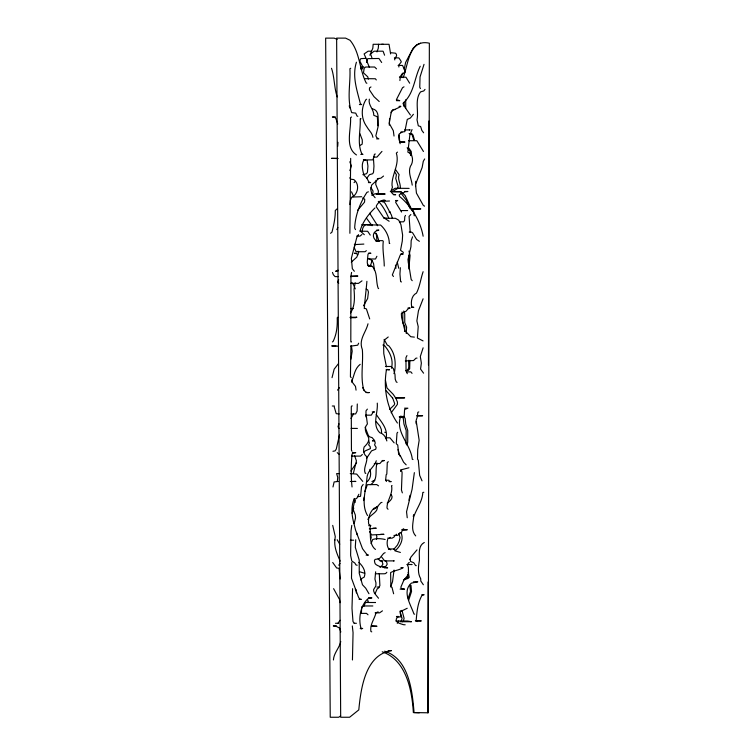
<?xml version="1.0" encoding="UTF-8"?>
<svg xmlns="http://www.w3.org/2000/svg" width="755" height="755" viewBox="0 0 755 755"><rect width="100%" height="100%" fill="white"/><g stroke="black" fill="none" stroke-linecap="round" stroke-linejoin="round"><path stroke-width="1.13" d="M427.821 712.795L428.057 581.945M428.462 365.033L428.916 120.998M349.886 233.295L350.669 158.371M389.571 118.45L389.287 125.207M350.924 345.922L350.424 376.669L351.198 377.67M404.142 106.483L404.199 102.576M408.842 255.511L408.37 263.372M366.902 281.313C366.166 290.448 364.882 299.754 364.278 308.616M375.66 571.79L374.942 579.066L375.962 582.935L375.83 586.04L373.659 589.495L373.631 590.891L374.508 593.251L378.519 598.243M361.673 607.275L361.409 613.513M355.105 502.519L355.152 500.159M374.471 270.403L373.574 263.674L372.272 260.9L368.978 258.408M415.552 186.56L415.703 181.323M352.585 588.664L351.99 608.313L352.991 621.544L354.237 623.281M352 382.351L352.113 379.208M369.412 67.374L366.836 61.155L367.732 58.635L378.953 58.484L381.671 62.486M368.374 79.133L367.789 76.878L363.466 72.82L364.221 68.214L365.684 67.016L374.622 67.016L376.528 68.865M400.603 471.516L400.669 469.836M353.453 473.007L356.435 460.909L354.595 455.718M377.273 403.123C378.189 412.768 371.8 424.81 379.746 432.69C383.719 433.691 385.918 437.23 386.853 440.929M378.557 44.29L378.283 48.216L376.962 51.935M400.358 267.714L399.942 274.084L400.622 281.596L401.49 281.945M377.906 125.755C377.849 120.196 380.095 110.353 372.46 108.843M365.93 416.93L366.109 414.901M334.852 540.193L335.267 536.531L332.71 525.386M333.436 659.983C333.729 653.122 339.382 648.045 340.779 641.514M405.699 108.352L405.728 99.802M410.003 495.299L408.917 500.206M391.458 368.242C393.685 359.918 389.929 352.255 384.786 345.875L382.927 345.016M405.954 443.827L406.218 430.614L403.953 424.084L403.274 418.298L401.443 416.486M424.244 206.351L424.319 205.756M404.208 69.29L405.614 62.476L413.098 48.329L416.684 44.8L420.554 43.195M408.804 268.988L410.069 255.511L408.974 251.028M349.942 204.577L350.424 200.15L351.792 197.064L361.664 196.725M352.311 625.942L353.057 632.662L352.443 659.983M413.268 516.543L413.646 514.589M363.523 500.593L364.221 497.101M355.199 282.766L354.019 289.25C354.642 297.149 355.133 306.096 350.556 312.872M376.094 180.275L375.726 184.39L378.425 190.977L378.123 193.544L376.216 194.035L385.154 194.035L374.895 193.827L371.734 195.252M337.598 317.713L337.702 317.204M334.852 539.901C334.04 547.318 337.24 554.415 340.175 561.135M396.422 534.229L395.724 535.606M350.896 359.21L352.189 351.235L351.481 346.158M403.142 77.689C408.389 64.637 408.842 38.599 429.35 43.195L428.245 712.795L413.353 712.578C412.013 690.174 406.247 660.021 382.247 651.801M377.085 463.108C374.593 470.563 378.736 479.359 370.667 484.616M351.792 562.494L351.49 578.226L358.483 597.148L359.729 599.187L361.296 599.347L359.059 599.347M394.044 570.053L392.534 581.68L390.882 586.201M337.325 481.454L337.73 477.396L336.607 473.611L339.41 473.583M356.426 62.212C351.953 76.34 357.03 90.241 360.399 103.831L361.645 104.558L359.408 104.558M400.999 77.689L402.783 73.226M364.203 605.982L365.033 603.292L365.977 602.481L375.48 602.518L374.905 602.481M372.036 260.362L370.913 264.439L369.488 266.053M360.201 118.837C360.843 130.445 356.794 143.365 362.051 154.246L362.976 154.35L360.748 154.35M362.117 231.096L362.919 227.821L364.533 225.245L365.618 224.754M387.73 539.297C386.711 542.307 386.994 546.035 388.608 548.743L390.797 549.829M352.085 513.287L353.765 508.115M376.462 539.485L376.877 536.343L376.386 535.38M366.552 62.486L366.921 60.306L364.118 53.954L368.129 51.189L371.318 51.189M407.03 445.271L407.719 441.986L407.747 430.614L405.746 424.084L405.152 418.298L403.198 416.165M414.353 472.639L412.088 489.259L406.539 511.796L407.238 517.76M357.294 403.982L357.106 411.05L355.624 413.948L351.15 413.948M351.594 272.423L350.952 275.849L350.811 340.297L350.867 341.873L351.537 341.93M355.747 539.721L355.294 547.309L359.229 560.125L359.238 573.309L362.466 584.757L365.722 588.211L368.968 593.732M410.003 559.436L410.88 557.143L416.986 549.885M364.929 491.373L367.355 484.672L376.717 484.578L378.538 485.861M400.556 416.949L400.943 415.939M397.262 623.271L398.612 621.025M339.448 435.003L336.268 449.131L335.06 450.914L332.936 451.273M369.327 99.169C367.902 105.096 373.97 109.324 373.8 115.326L377.311 116.751L378.095 126.68L375.848 135.768L376.726 137.637L378.831 138.882L376.594 138.882M375.235 593.298L377.179 588.881L378.661 587.956L379.888 585.606L379.274 573.555M408.682 600.206L411.541 591.476L410.984 585.285M354.161 523.649L355.53 518.024L355.322 515.023L352.934 508.851L354.699 500.688L354.142 498.47M337.976 142.308L337.702 146.404M371.064 543.572L372.725 539.495C376.528 538.192 381.332 538.56 385.173 539.495M338.938 423.772L337.995 426.792L339.052 428.425M363.466 305.794L367.628 298.584L368.44 292.034L367.751 289.939L366.137 289.042M392.666 109.919L391.128 112.731M423.121 347.829L420.308 356.558L421.356 363.108L420.563 369.072L423.574 373.178M358.653 343.204L357.691 345.195L350.509 346.168M408.172 598.243L410.503 591.476L409.88 585.285M394.752 535.578L394.082 537.003L392.081 538.164L387.617 538.164M400.197 188.382C401.122 183.909 397.158 179.379 399.112 174.669L395.337 169.243M349.876 170.611L351.377 165.873L349.801 161.787M424.659 158.956L423.281 161.334L422.139 167.506L415.524 184.409L416.439 193.12L423.376 205.53M406.964 355.596L405.935 357.681L406.048 370.865L407.285 373.687M368.006 323.791C365.854 332.728 358.37 339.542 362.343 349.584C363.4 362.475 360.475 375.981 363.4 388.419C364.099 391.156 366.373 393.138 369.299 392.553L365.948 392.553M353.529 413.948L350.933 418.487M423.102 298.81L418.449 310.805L416.873 320.903L418.204 326.594L417.402 338.032L423.045 340.901M424.027 64.345L420.044 76.953L419.752 87.25L420.459 88.561M368.685 253.255L370.922 253.255L368.591 253.312L367.959 254.52L367.241 262.164L367.581 264.609L368.478 265.92L369.95 266.26M420.224 66.261C414.306 78.124 414.108 93.309 403.51 102.718L403 103.482L404.425 106.493L410.418 115.043M397.659 188.382L398.093 186.362L395.743 178.444L396.432 174.669L394.572 171.753M332.983 486.966L334.116 481.945L338.363 481.445M405.501 215.42L404.774 216.685L404.586 220.488L403.604 221.819L399.348 221.857M332.03 377.67L334.154 369.176L338.514 363.561M338.646 279.68L337.749 282.304L338.768 283.172M391.156 412.796L397.385 404.387L397.441 402.104L395.733 397.838L404.671 397.838L395.592 397.894L393.232 394.355L386.975 387.938L385.409 380.048M366.552 458.304L371.545 450.877L375.764 449.197L376.132 447.337L374.584 444.865L375.244 443.062L374.565 440.561L372.139 437.645L369.676 436.852L368.393 435.578L365.127 427.217M338.806 565.231L340.043 563.305M356.605 462.73L350.952 471.007M352.962 196.781C358.332 192.742 359.625 183.833 353.784 179.558L351.075 179.275L349.716 177.831M360.852 580L362.032 578.292L364.24 577.094C366.326 571.45 362.862 566.146 358.908 562.39M357.587 210.324L364.523 202.151L364.769 199.254L362.655 197.97M360.182 364.335C354.746 368.61 354.388 374.848 351.972 380.775L352.179 382.077L355.492 386.39L356.058 390.146M393.893 373.649L394.365 372.979C396.016 363.438 395.526 353.614 388.834 345.875L387.192 345.016L384.135 339.363M351.792 525.386L351.009 530.973L350.613 555.425L351.802 561.031L354.812 562.994L355.973 564.966L357.181 565.231M366.836 178.171L369.45 174.688L372.725 173.716L373.536 172.225L373.961 166.138L373.423 158.012M340.118 620.27L337.929 623.281M423.111 271.696C420.686 278.793 419.884 286.324 416.477 293.091C411.484 295.516 410.654 302.274 411.796 307.096L413.787 307.323L411.55 307.323M337.881 227.557L336.853 229.605M369.856 55.2L372.828 48.216L373.149 44.29L389.033 44.3L390.618 53.926M358.474 234.616L356.709 237.768L351.368 258.267L352.33 268.695L354.35 271.262M337.532 390.146L339.401 387.711M370.488 526.509L370.054 527.075C370.743 534.427 368.931 544.459 375.452 549.451M367.855 519.487C369.705 514.702 378.585 512.343 377.151 506.586M425.018 89.373L423.781 90.93L420.563 91.893C414.561 99.556 418.789 110.909 417.024 119.771L418.298 125.821L420.648 126.538L421.828 130.379L423.63 132.795M367.392 409.106L366.015 410.833L365.967 413.211L367.383 423.97C363.089 428.736 366.449 433.247 368.685 437.919C369.506 441.59 366.534 444.704 364.108 447.054C362.957 450.537 363.617 454.472 366.722 456.662C367.836 462.296 362.966 467.723 365.203 473.281L365.798 473.385M366.534 482.218C370.705 479 371.479 474.046 369.884 469.327M362.353 454.463L360.588 456.105L351.651 456.105M386.853 572.262L385.654 573.545L384.286 573.781L375.358 573.781M361.89 606.85L363.91 605.963L372.847 605.963M363.995 452.151L365.193 450.877L370.384 448.64L370.205 446.658L368.648 444.865L369.393 443.062L368.629 440.561M393.827 549.281L397.451 545.044L399.15 541.363L400.075 537.673L398.885 533.662M406.813 370.469L408.37 368.846L408.776 367.005L408.615 360.305M376.887 256.275L375.518 258.993L367.704 258.993M376.292 460.767C374.15 467.496 367.053 470.516 366.911 478.604C365.816 490.618 360.937 504.274 367.496 515.514M354.057 182.616L355.029 181.615M336.909 208.946L335.277 210.579C335.39 217.94 333.767 225.132 331.955 232.162L330.548 233.295M381.964 151.396L376.953 157.097L373.602 157.097M377.849 506.699L373.763 509.295M361.928 234.503L359.975 236.126L356.624 236.126M358.87 494.261L356.747 498.404L353.944 499.517C351.235 505.954 351.67 513.815 353.161 520.45L355.577 530.133L362.532 548.734L366.704 554.227L368.383 555.151L366.147 555.151M394.931 550.876C400.103 546.799 404.17 539.193 400.971 532.766M388.872 538.334L390.533 537.333M387.06 369.346L386.428 369.856C383.351 388.221 386.73 407.606 397.423 423.036M388.23 336.985L384.304 340.09L383.653 347.102L383.785 353.614L386.447 366.855M413.41 114.279L410.342 118.044L407.275 119.394L404.822 131.634L400.688 132.182M351.5 116.997L350.546 117.733C351.358 129.567 344.582 147.263 356.473 154.954M366.364 250.688L365.024 251.726L356.086 251.726L354.322 247.81L354.925 244.082M387.173 503.179C389.655 501.339 393.78 498.196 391.364 494.818L390.93 494.723M360.05 145.328L362.06 144.328L362.315 142.723L362.24 139.769L359.852 133.588M400.027 532.53L397.857 535.352L393.95 535.408M378.784 178.482L371.696 185.022L370.667 189.279L371.762 193.657L375.141 197.716M424.291 542.477C417.779 545.922 419.506 554.312 419.44 560.295C418.308 566.193 417.449 573.328 420.686 578.66L420.818 581.057L423.366 584.757M340.628 715.91L338.731 717.25L330.228 717.25L325.65 38.118L334.154 38.118L337.174 39.402M332.417 341.93L333.097 341.458C336.758 334.078 337.523 325.82 337.221 317.695M391.26 190.788L395.129 188.269L409.134 188.382M389.523 409.503L394.223 404.954L394.695 403.708L392.6 397.838M383.521 176.047L380.888 178.161L377.34 178.661M397.961 188.269L392.336 191.723L401.264 191.723L390.316 191.591M370.969 86.957L369.488 87.901L369.44 89.93L373.999 96.697L379.227 101.529M408.955 467.77L401.311 469.77L402.104 472.611L401.452 490.023L402.349 492.864M403.68 416.864L399.216 416.864M397.451 152.104L396.337 153.142C399.839 164.373 391.581 174.613 392.015 185.381L392.44 187.249L391.213 190.487L391.505 192.497L393.251 194.328L395.677 194.733L393.44 194.733M361.994 280.851L358.465 283.389L350.65 283.389M403.727 528.745L402.717 529.359L401.405 532.643L400.471 532.766M404.01 86.825L402.519 87.703L396.403 99.66L399.744 100.67L396.394 100.67M372.102 193.856L372.894 193.044L372.998 190.977L370.988 187.655M373.885 440.269L372.413 440.929L374.546 440.929M401.82 193.035L399.206 194.922L399.537 196.404C411.588 206.474 420.327 220.724 423.13 236.211M351.301 262.108L356.775 257.191L358.634 252.434L358.059 251.198M410.862 214.524L409.068 216.43L410.21 232.219M374.971 207.936C368.516 214.156 362.542 222.074 360.107 230.87L364.335 234.701M338.08 270.186L335.598 271.262L337.73 271.262M350.745 68.28L349.905 68.714C350.735 83.173 346.668 98.763 351.688 112.627L355.737 113.127L356.992 115.996L357.861 116.336M407.219 608.266L400.509 611.559L400.225 613.239L401.16 616.807L397.149 617.165M385.135 552.66L383.615 553.434L379.303 558.757L375.065 559.417L374.414 560.701L374.725 562.418C374.829 564.995 378.717 565.759 380.577 566.929M388.429 461.786L387.287 462.362L386.815 474.093L386.183 474.716L385.682 479.529L386.418 481.501M412.57 236.806L411.173 240.59L410.956 246.677L407.974 259.673L411.145 279.369L412.211 280.69M401.99 132.106L399.216 133.946L398.895 135.485L400.141 143.724M394.025 136.051L393.317 130.719L389.231 123.367L391.345 111.466C391.93 110.041 405.775 105.275 399.036 106.398M412.032 129.501L409.814 135.305L407.851 152.17C413.476 153.926 413.617 162.117 410.446 166.242C407.832 172.602 411.494 178.85 412.221 185.145M418.808 411.909L417.798 412.353L417.468 416.411L416.128 420.478L419.157 440.307L417.704 449.659L417.534 459.182L418.308 460.21L419.638 475.32L422.026 480.85M397.715 432.266L396.998 433.172L396.281 443.751L397.753 445.054L398.649 454.331L400.188 455.435L403.585 462.183L406.181 464.853M363.174 484.446L361.532 486.767L360.55 496.309L358.002 496.715M382.464 610.842L379.576 612.852L375.112 612.852M378.123 611.861L375.999 612.749C374.546 619.138 369.752 624.423 370.884 631.463L371.753 631.85M366.619 99.245L366.052 99.471C360.833 107.814 360.956 118.724 366.807 126.717C368.884 130.502 372.291 133.003 372.942 137.344M401.377 416.609L400.395 417.166C395.516 432.558 410.767 444.535 412.287 459.219L413.023 459.55M362.825 174.688L366.534 173.716L367.449 172.225L367.94 166.138L367.1 160.381M379.841 566.788L381.539 566.25L382.936 564.155L382.002 561.314L380.784 560.871M402.547 621.724L403.406 621.016L404.085 618.307L401.962 610.342M365.59 159.569L363.816 160.202C360.956 164.514 362.768 170.545 363.929 175.179L366.76 177.972L368.884 181.974L370.648 182.616L368.412 182.616M368.402 191.827L366.902 192.355C360.097 202.821 355.218 215.345 354.68 227.953L355.454 229.605M382.861 567.364L385.965 566.25L387.202 564.155L386.381 561.314L385.295 560.871M371.932 481.501L374.791 480.246M404.52 579.057L407.889 577.348L407.606 574.423M403.406 579.972L408.059 578.415L409.229 577.348L408.134 572.356M375.339 154.011L374.452 154.275L373.102 159.871L363.542 159.947M382.011 502.368L380.86 502.707L377.34 506.709L373.895 508.332C369.799 512.183 367.798 518.345 368.685 524.13L370.875 525.678L368.638 525.678M392.015 485.607L391.552 485.72C393.242 493.808 386.89 500.216 386.994 508.021L388.032 509.295M366.552 602.518L368.289 601.895L367.666 599.847M389.514 201.009L378.274 201.481M360.475 118.837L361.013 118.714M352.264 405.916L351.424 406.105L351.283 407.181L351.434 450.15L352 451.273M423.819 492.269L422.8 492.496C422.394 501.716 416.364 508.728 413.636 517.156C413.032 523.432 410.843 530.623 415.703 535.908M417.024 358.078L415.939 358.2L413.561 360.56L405.312 360.899M393.6 560.937L394.233 560.871L384.673 560.937L381.775 557.199M357.398 428.425L351.122 428.387M411.324 564.561L412.079 564.495L406.86 564.561M388.834 369.827L389.476 369.771L386.126 369.771M389.08 212.042L390.259 211.938M409.399 562.692L408.625 562.758L407.474 564.674L408.38 567.401L408.53 574.281L403.755 580.378L400.886 587.088L401.264 588.56L404.567 589.136L400.103 589.136M405.86 370.63L408.276 370.469L409.654 368.846L409.871 360.305M370.516 539.495L371.252 537.333L370.677 535.38M363.363 159.947L365.354 159.871M384.163 218.346L386.447 218.289M363.863 244.082L354.369 244.611M366.883 83.21L366.26 83.078C359.229 69.441 360.144 52.378 350.009 40.251L345.564 38.118L336.636 38.118L340.675 717.25L349.612 717.25L358.795 709.889C360.871 688.484 365.326 654.576 391.524 650.621L388.174 650.621M390.486 52.68L395.393 53.171L396.384 54.162L396.601 55.898L394.591 58.928L394.818 59.938M394.384 57.89L398.848 57.89L400.584 60.391L401.32 61.891L398.687 65.232L398.904 67.016M365.703 58.352L360.881 58.635L360.267 59.466L359.861 61.155L362.806 66.799L362.409 68.243L360.73 68.865L362.853 68.865M398.074 65.43L402.538 65.43L404.765 70.253L405.001 72.32L402.264 73.679L400.263 76.604L399.923 80.577M360.692 67.016L363.882 67.016M399.433 77.029L405.964 77.237L409.654 83.192M364.92 78.671L375.358 78.756L376.292 79.945M393.204 109.522L395.441 109.522M335.569 116.997L332.379 116.997L334.805 117.355L335.833 118.469L337.759 124.018M404.576 129.917L410.154 129.917L409.389 129.888M408.521 140.723L416.845 140.723L423.461 151.5M400.065 142.053L404.982 142.091L399.404 142.091M337.815 158.371L331.436 158.371L337.947 158.531M404.557 191.496L407.908 191.496L404.85 191.779L403.094 193.12L400.867 193.12M382.908 200.349L385.144 200.349C381.105 199.594 378.264 202.463 376.462 205.605L376.311 206.861L383.682 217.648L389.155 221.272M395.516 200.519L397.743 200.519L395.998 201.359L395.686 202.415L401.556 212.042M400.962 210.57L407.662 210.57M384.21 218.289L395.384 218.289L398.583 220.082L399.442 221.404L400.962 224.782L402.623 235.06L402.292 241.043L400.527 250.282L403.425 252.434M361.673 224.754L380.605 225.047C385.711 229.652 389.221 236.466 389.316 243.403L389.788 243.487M376.622 230.115L378.859 230.115L376.169 230.926C371.847 233.484 372.791 238.91 376.915 241.147L379.227 241.166L375.877 241.166M359.89 231.181L367.657 231.275L370.233 235.088M409.201 232.087L411.437 232.087L412.626 232.833L416.628 239.477L419.402 241.326M375.952 240.656L382.653 240.656L383.295 241.289C382.228 249.452 384.201 258.002 384.257 266.053M356.492 253.255L354.369 253.255L356.615 253.68L357.832 254.86M401.037 253.907L403.274 253.907L400.896 254.171L400.188 255.237L392.326 274.962L393.468 276.481M369.006 266.156L371.611 266.053M351.15 276.066L357.851 276.066L350.537 276.604M338.259 276.604L335.078 276.604L333.351 274.745L332.474 272.423M407.917 308.068L410.144 308.068L408.719 308.238L405.869 311.353L401.33 313.58L401.603 317.43L404.906 330.709L410.767 336.721L414.372 337.126M351.075 308.465L353.198 308.465M351.103 308.616L353.227 308.616M350.178 317.251L356.879 317.251L356.209 317.204M350.197 317.695L355.775 317.695M335.966 345.922L331.719 345.922L338.231 346.168M385.446 366.477L391.033 366.477L393.364 368.61L394.988 374.537L395.224 379.227L396.29 381.954L397.111 382.351M406.35 371.866L410.824 371.866L412.051 373.357M332.285 406.011L334.418 406.011M404.548 408.181L407.898 408.181L404.586 409.503L404.18 416.949L399.716 416.949M372.253 411.909L374.489 411.909L372.97 412.466L371.309 415.156L365.722 415.156M339.165 413.948L336.22 413.664L334.22 406.888M417.053 415.741L422.64 415.741L416.722 415.892M385.475 437.815L389.939 437.815L394.148 442.864M352.415 452.67L355.765 452.67L352.878 453.132L352.028 454.161C351.047 464.976 350.867 476.216 352.038 486.966M382.134 460.531L384.361 460.531L381.851 461.305L379.878 463.542L374.291 463.542M350.254 473.583L356.709 474.102L362.721 481.388M385.597 480.246L388.948 480.246L389.429 481.199L391.194 481.643L388.957 481.643M350.282 481.454L355.869 481.454L353.972 481.445M372.904 528.198L376.254 528.198L369.337 528.906M401.688 529.736L407.266 529.736L402.557 530.123M380.652 534.332L384.002 534.332L371.62 534.936L369.554 531.567M350.339 540.193L353.68 540.193M388.466 548.96L394.053 548.96L395.875 551.103L400.395 552.433M382.908 560.871L380.067 560.937L378.104 558.776M379.708 566.731L383.059 566.731L387.655 567.873L384.304 567.873M400.933 567.637L403.17 567.637C399.348 570.251 394.45 570.327 390.618 572.573L390.873 587.079L391.968 587.239L393.629 593.77M413.344 581.822L417.808 581.822L411.399 583.105C401.736 591.391 410.795 604.689 413.948 613.994L414.646 614.192M376.981 587.079L379.104 587.079M421.875 594.732L424.112 594.732L422.196 595.034C417.713 602.386 416.845 612.135 416.175 620.619L417.204 621.61M368.563 597.885L371.913 597.885L368.657 598.139C360.154 604.953 358.078 619.213 361.239 629.038M400.235 610.955L402.462 610.955M360.975 613.381L366.552 613.381L368.025 614.806M396.45 616.476L398.678 616.476L397.555 616.882C393.364 622.262 399.537 623.319 403.293 624.649L405.171 624.81M415.344 620.799L421.271 620.893L415.684 620.893M395.865 621.025L407.549 621.025L411.475 621.724L400.31 621.724L401.292 621.016L402.066 618.307L399.999 611.361M335.475 623.281L338.665 623.281M354.17 623.281L356.407 623.281M371.517 625.772L377 626.263L371.413 626.263M336.485 625.942L333.295 625.942L335.937 626.14L339.618 628.16L340.816 631.982M360.239 628.405L362.475 628.405M360.446 628.575L362.683 628.575M381.652 44.29L383.389 44.3M366.987 224.754L372.328 224.943M419.318 712.795L414.051 712.578C412.343 690.976 408.927 658.756 384.597 651.206M333.606 588.664L339.514 599.451L340.071 602.707M416.316 565.655L415.59 565.57L413.712 562.702L410.607 561.494L409.965 559.087M409.078 133.654L411.154 133.899L412.277 135.192L413.882 140.355M409.823 133.588L412.107 133.899L413.098 135.192L414.523 140.355M382.143 201.708L383.729 201.963L385.154 203.369L391.468 215.147L392.326 218.223M384.72 432.266L385.39 432.379M371.243 266.156L372.357 266.411C377.802 272.508 375.613 281.086 378.151 288.212L378.651 288.627M364.722 573.272L359.739 571.79M365.193 308.465L366.401 308.955L369.695 318.94M355.265 589.23L356.001 589.674L356.398 592.968M402.056 192.695L405.095 195.441L411.428 209.192L420.828 208.89L411.9 208.89L413.655 211.476L414.24 215.779M401.386 193.629L406.209 200.132L409.946 208.342M337.211 452.67L339.155 454.255M337.183 539.721L339.75 544.185M379.001 201.963C383.21 206.596 386.381 212.41 388.74 218.223M331.52 68.28C334.597 77.472 334.078 87.637 337.211 96.914M412.9 211.476L410.909 208.89M386.258 390.807L392.449 397.894M407.162 147.735L410.154 151.5L410.56 155.558M389.08 548.96L389.523 549.48M351.622 282.398L353.416 284.503L355.275 288.872M376.283 421.762L379.944 426.169L381.35 429.519L381.596 432.879M408.587 147.735L411.23 151.5L411.588 155.558M372.073 225.726L366.543 218.252M384.588 55.2L383.068 51.189L374.131 51.189L370.582 53.954L371.979 58.012M377.613 225.726L369.648 213.24M353.519 196.149L351.519 191.827M362.579 387.475L364.203 390.769M375.924 463.051L376.849 464.551M356.502 532.407L357.181 534.785M376.254 414.448C381.105 421.932 388.41 428.84 386.022 438.731M374.395 232.398L376.953 234.72L378.868 240.873M402.028 311.966L402.793 313.863L402.84 322.593L404.925 327.113L404.491 331.511M403.717 311.013L404.727 313.863L404.765 322.593L406.615 327.113L406.237 333.483M367.506 263.674L368.232 265.883M398.064 449.518L399.876 456.067M397.243 262.023L398.716 268.252M340.184 578.934L339.07 568.317L336.645 567.986L332.71 562.494M349.225 105.832L349.829 108.059M377 241.458L376.292 233.304M395.431 265.128L395.988 268.252M416.024 421.639L416.165 423.763M398.904 135.079L399.102 140.241"/></g></svg>
